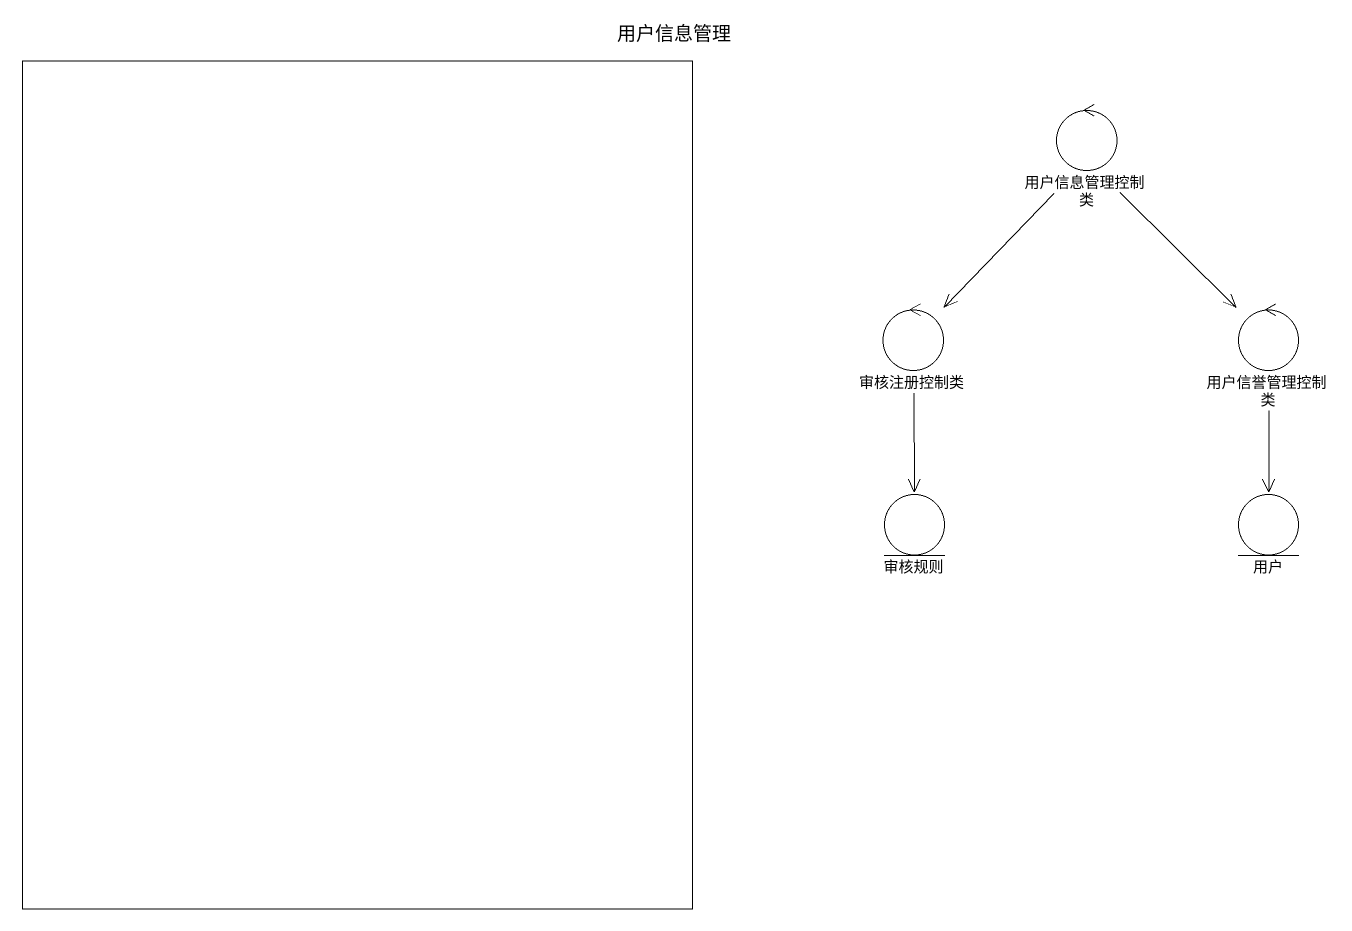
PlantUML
@startuml
title 用户信息管理
rectangle " " as rectangle1
control 用户信息管理控制类
control 审核注册控制类
control 用户信誉管理控制类
entity 审核规则
entity 用户
用户信息管理控制类 --> 审核注册控制类
用户信息管理控制类 --> 用户信誉管理控制类
审核注册控制类 --> 审核规则
用户信誉管理控制类 --> 用户
@enduml
